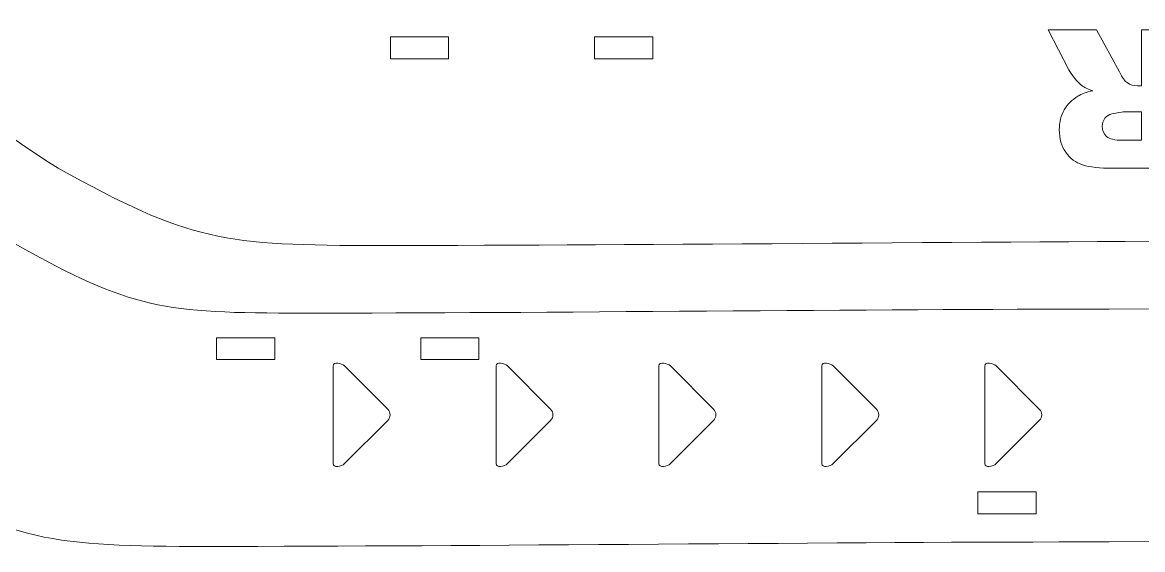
# Model space of a CAD drawing. Header units: millimetres. Extents: x -695 to 222, y -259 to 444.
# Drawn here: x -509 to -355.1, y -258.8 to -186.4 of the extents above; entities that cross this region are included whole.
import ezdxf

# ---------------------------------------------------------------- set-up
doc = ezdxf.new("R2010")
doc.units = ezdxf.units.MM
doc.header["$MEASUREMENT"] = 0
doc.layers.add('Camada 1', color=7, linetype='Continuous')

msp = doc.modelspace()

# ---------------------------------------------------------------- linework, layer by layer
at = {"layer": 'Camada 1', "color": 250, "lineweight": 20}
for points, knots in [([(-168.1532, -206.7775), (-168.1532, -206.7775), (-173.781, -197.0298), (-173.781, -197.0298), (-173.781, -197.0298), (-173.781, -197.0298), (-177.8976, -201.2842), (-177.8976, -201.2842), (-177.8976, -201.2842), (-177.8976, -201.2842), (-186.645, -186.038), (-186.645, -186.038), (-186.645, -186.038), (-186.645, -186.038), (-180.6945, -185.0553), (-180.6945, -185.0553), (-180.6945, -185.0553), (-180.6945, -185.0553), (-186.0386, -175.799), (-186.0386, -175.799), (-186.0386, -175.799), (-186.0386, -175.799), (-180.6945, -185.0553), (-180.6945, -185.0553), (-180.6945, -185.0553), (-180.6945, -185.0553), (-186.645, -186.038), (-186.645, -186.038), (-186.645, -186.038), (-186.645, -186.038), (-177.8976, -201.2842), (-177.8976, -201.2842), (-177.8976, -201.2842), (-177.8976, -201.2842), (-173.781, -197.0298), (-173.781, -197.0298), (-173.781, -197.0298), (-173.781, -197.0298), (-168.1532, -206.7775), (-168.1532, -206.7775), (-168.1532, -206.7775), (-168.1532, -206.7775), (-168.1534, -206.7776), (-168.1534, -206.7776), (-168.1534, -206.7776), (-168.1534, -206.7776), (-168.8332, -207.1871), (-168.8332, -207.1871), (-168.8332, -207.1871), (-187.9991, -217.4702), (-192.6435, -214.3594), (-213.3857, -215.7869), (-213.3857, -215.7869), (-213.3857, -215.7869), (-335.7947, -216.4142), (-335.7947, -216.4142), (-335.7947, -216.4142), (-371.615, -216.4144), (-423.8568, -217.0309), (-459.6766, -217.0313), (-459.6766, -217.0313), (-481.5903, -217.0313), (-485.9524, -216.4722), (-504.1308, -206.3937), (-504.1308, -206.3937), (-522.6191, -194.9366), (-522.2471, -189.3593), (-533.8546, -172.1098), (-533.8546, -172.1098), (-533.8546, -172.1098), (-595.6022, -66.414), (-595.6022, -66.414), (-595.6022, -66.414), (-613.5123, -35.3927), (-640.1675, 9.5415), (-658.0777, 40.5619), (-658.0777, 40.5619), (-668.8757, 59.2645), (-670.6806, 63.4776), (-671.0758, 83.486), (-671.0758, 83.486), (-671.0758, 83.486), (-671.0776, 83.5843), (-671.0776, 83.5843)], [0, 0, 0, 0, 0.04545455, 0.04545455, 0.04545455, 0.04545455, 0.09090909, 0.09090909, 0.09090909, 0.09090909, 0.13636364, 0.13636364, 0.13636364, 0.13636364, 0.18181818, 0.18181818, 0.18181818, 0.18181818, 0.22727273, 0.22727273, 0.22727273, 0.22727273, 0.27272727, 0.27272727, 0.27272727, 0.27272727, 0.31818182, 0.31818182, 0.31818182, 0.31818182, 0.36363636, 0.36363636, 0.36363636, 0.36363636, 0.40909091, 0.40909091, 0.40909091, 0.40909091, 0.45454545, 0.45454545, 0.45454545, 0.45454545, 0.5, 0.5, 0.5, 0.5, 0.54545455, 0.54545455, 0.54545455, 0.54545455, 0.59090909, 0.59090909, 0.59090909, 0.59090909, 0.63636364, 0.63636364, 0.63636364, 0.63636364, 0.68181818, 0.68181818, 0.68181818, 0.68181818, 0.72727273, 0.72727273, 0.72727273, 0.72727273, 0.77272727, 0.77272727, 0.77272727, 0.77272727, 0.81818182, 0.81818182, 0.81818182, 0.81818182, 0.86363636, 0.86363636, 0.86363636, 0.86363636, 0.90909091, 0.90909091, 0.90909091, 0.90909091, 1, 1, 1, 1]), ([(-450.4547, -191.3524), (-450.4547, -191.3524), (-458.4547, -191.3524), (-458.4547, -191.3524), (-458.4547, -191.3524), (-458.4547, -191.3524), (-458.4547, -188.3524), (-458.4547, -188.3524), (-458.4547, -188.3524), (-458.4547, -188.3524), (-450.4547, -188.3524), (-450.4547, -188.3524), (-450.4547, -188.3524), (-450.4547, -188.3524), (-450.4547, -191.3524), (-450.4547, -191.3524)], [0, 0, 0, 0, 0.2, 0.2, 0.2, 0.2, 0.4, 0.4, 0.4, 0.4, 0.6, 0.6, 0.6, 0.6, 1, 1, 1, 1]), ([(-422.3955, -191.3524), (-422.3955, -191.3524), (-430.3955, -191.3524), (-430.3955, -191.3524), (-430.3955, -191.3524), (-430.3955, -191.3524), (-430.3955, -188.3524), (-430.3955, -188.3524), (-430.3955, -188.3524), (-430.3955, -188.3524), (-422.3955, -188.3524), (-422.3955, -188.3524), (-422.3955, -188.3524), (-422.3955, -188.3524), (-422.3955, -191.3524), (-422.3955, -191.3524)], [0, 0, 0, 0, 0.2, 0.2, 0.2, 0.2, 0.4, 0.4, 0.4, 0.4, 0.6, 0.6, 0.6, 0.6, 1, 1, 1, 1])]:
    msp.add_open_spline(points, degree=3, knots=knots, dxfattribs=at)
at = {"layer": 'Camada 1', "color": 250, "lineweight": 9}
for points, knots in [([(-192.7146, -248.5511), (-211.8808, -258.8338), (-216.5248, -255.7231), (-237.2672, -257.1506), (-237.2672, -257.1506), (-237.2672, -257.1506), (-359.6761, -257.7777), (-359.6761, -257.7777), (-359.6761, -257.7777), (-395.4966, -257.7777), (-447.7383, -258.3947), (-483.5577, -258.3952), (-483.5577, -258.3952), (-505.4718, -258.3951), (-509.8345, -257.8361), (-528.0126, -247.7574), (-528.0126, -247.7574), (-546.5007, -236.3004), (-546.1288, -230.7228), (-557.7364, -213.4736), (-557.7364, -213.4736), (-557.7364, -213.4736), (-619.4839, -107.7779), (-619.4839, -107.7779), (-619.4839, -107.7779), (-637.3942, -76.7566), (-664.0489, -31.8223), (-681.9594, -0.8017), (-681.9594, -0.8017), (-692.7749, 17.9316), (-694.5677, 22.1287), (-694.959, 42.2223), (-694.959, 42.2223), (-694.959, 42.2223), (-683.7034, 42.2222), (-683.7034, 42.2222), (-683.7034, 42.2222), (-683.7034, 42.2222), (-685.3295, 47.9145), (-685.3295, 47.9145), (-685.3295, 47.9145), (-685.3295, 47.9145), (-667.7522, 47.8669), (-667.7522, 47.8669), (-667.7522, 47.8669), (-667.7522, 47.8669), (-669.8764, 42.2223), (-669.8764, 42.2223), (-669.8764, 42.2223), (-669.8764, 42.2223), (-659.1882, 42.2222), (-659.1882, 42.2222), (-659.1882, 42.2222), (-659.1882, 42.2222), (-669.8764, 42.2223), (-669.8764, 42.2223), (-669.8764, 42.2223), (-669.8764, 42.2223), (-667.7522, 47.8669), (-667.7522, 47.8669), (-667.7522, 47.8669), (-667.7522, 47.8669), (-685.3295, 47.9145), (-685.3295, 47.9145), (-685.3295, 47.9145), (-685.3295, 47.9145), (-683.7034, 42.2222), (-683.7034, 42.2222), (-683.7034, 42.2222), (-683.7034, 42.2222), (-694.959, 42.2223), (-694.959, 42.2223), (-694.959, 42.2223), (-694.959, 42.2223), (-694.959, 42.2225), (-694.959, 42.2225)], [0, 0, 0, 0, 0.05, 0.05, 0.05, 0.05, 0.1, 0.1, 0.1, 0.1, 0.15, 0.15, 0.15, 0.15, 0.2, 0.2, 0.2, 0.2, 0.25, 0.25, 0.25, 0.25, 0.3, 0.3, 0.3, 0.3, 0.35, 0.35, 0.35, 0.35, 0.4, 0.4, 0.4, 0.4, 0.45, 0.45, 0.45, 0.45, 0.5, 0.5, 0.5, 0.5, 0.55, 0.55, 0.55, 0.55, 0.6, 0.6, 0.6, 0.6, 0.65, 0.65, 0.65, 0.65, 0.7, 0.7, 0.7, 0.7, 0.75, 0.75, 0.75, 0.75, 0.8, 0.8, 0.8, 0.8, 0.85, 0.85, 0.85, 0.85, 0.9, 0.9, 0.9, 0.9, 1, 1, 1, 1]), ([(-659.189, 42.2652), (-659.189, 42.2652), (-659.1882, 42.2222), (-659.1882, 42.2222), (-659.1882, 42.2222), (-658.8385, 24.2724), (-657.2373, 20.5231), (-647.5755, 3.7885), (-647.5755, 3.7885), (-631.576, -23.9227), (-607.7649, -64.0629), (-591.7655, -91.7747), (-591.7655, -91.7747), (-591.7655, -91.7747), (-536.6058, -186.1938), (-536.6058, -186.1938), (-536.6058, -186.1938), (-526.2366, -201.6028), (-526.5689, -206.5854), (-510.0531, -216.82), (-510.0531, -216.82), (-493.8143, -225.8234), (-489.9173, -226.3228), (-470.3411, -226.3228), (-470.3411, -226.3228), (-438.3431, -226.3225), (-391.6749, -225.7713), (-359.6762, -225.7713), (-359.6762, -225.7713), (-359.6762, -225.7713), (-250.3267, -225.2112), (-250.3267, -225.2112), (-250.3267, -225.2112), (-231.7974, -223.9359), (-227.6488, -226.7148), (-210.5275, -217.5289), (-210.5275, -217.5289), (-210.3223, -217.4056), (-210.1208, -217.2841), (-209.92, -217.1629), (-209.92, -217.1629), (-209.92, -217.1629), (-204.576, -226.419), (-204.576, -226.419), (-204.576, -226.419), (-204.576, -226.419), (-210.5266, -227.4018), (-210.5266, -227.4018), (-210.5266, -227.4018), (-210.5266, -227.4018), (-201.779, -242.6479), (-201.779, -242.6479), (-201.779, -242.6479), (-201.779, -242.6479), (-197.6625, -238.3936), (-197.6625, -238.3936), (-197.6625, -238.3936), (-197.6625, -238.3936), (-192.0347, -248.1414), (-192.0347, -248.1414), (-192.0347, -248.1414), (-192.0347, -248.1414), (-197.6625, -238.3936), (-197.6625, -238.3936), (-197.6625, -238.3936), (-197.6625, -238.3936), (-201.779, -242.6479), (-201.779, -242.6479), (-201.779, -242.6479), (-201.779, -242.6479), (-210.5266, -227.4018), (-210.5266, -227.4018), (-210.5266, -227.4018), (-210.5266, -227.4018), (-204.576, -226.419), (-204.576, -226.419), (-204.576, -226.419), (-204.576, -226.419), (-209.92, -217.1629), (-209.92, -217.1629), (-209.92, -217.1629), (-209.92, -217.1629), (-209.8833, -217.1407), (-209.8833, -217.1407)], [0, 0, 0, 0, 0.04545455, 0.04545455, 0.04545455, 0.04545455, 0.09090909, 0.09090909, 0.09090909, 0.09090909, 0.13636364, 0.13636364, 0.13636364, 0.13636364, 0.18181818, 0.18181818, 0.18181818, 0.18181818, 0.22727273, 0.22727273, 0.22727273, 0.22727273, 0.27272727, 0.27272727, 0.27272727, 0.27272727, 0.31818182, 0.31818182, 0.31818182, 0.31818182, 0.36363636, 0.36363636, 0.36363636, 0.36363636, 0.40909091, 0.40909091, 0.40909091, 0.40909091, 0.45454545, 0.45454545, 0.45454545, 0.45454545, 0.5, 0.5, 0.5, 0.5, 0.54545455, 0.54545455, 0.54545455, 0.54545455, 0.59090909, 0.59090909, 0.59090909, 0.59090909, 0.63636364, 0.63636364, 0.63636364, 0.63636364, 0.68181818, 0.68181818, 0.68181818, 0.68181818, 0.72727273, 0.72727273, 0.72727273, 0.72727273, 0.77272727, 0.77272727, 0.77272727, 0.77272727, 0.81818182, 0.81818182, 0.81818182, 0.81818182, 0.86363636, 0.86363636, 0.86363636, 0.86363636, 0.90909091, 0.90909091, 0.90909091, 0.90909091, 1, 1, 1, 1]), ([(-349.327, -187.3662), (-349.327, -187.3662), (-349.327, -206.4145), (-349.327, -206.4145), (-349.327, -206.4145), (-349.327, -206.4145), (-359.1349, -206.4145), (-359.1349, -206.4145), (-359.1349, -206.4145), (-360.9528, -206.4145), (-362.345, -206.2593), (-363.3027, -205.9445), (-363.3027, -205.9445), (-364.265, -205.6341), (-365.0408, -205.0532), (-365.6306, -204.2108), (-365.6306, -204.2108), (-366.2203, -203.3638), (-366.513, -202.3308), (-366.513, -201.1158), (-366.513, -201.1158), (-366.513, -200.0607), (-366.2868, -199.1472), (-365.8345, -198.3801), (-365.8345, -198.3801), (-365.3867, -197.6086), (-364.7659, -196.9879), (-363.9723, -196.5091), (-363.9723, -196.5091), (-363.4713, -196.2075), (-362.7796, -195.9548), (-361.9061, -195.7553), (-361.9061, -195.7553), (-362.6067, -195.5203), (-363.1166, -195.2897), (-363.4358, -195.0547), (-363.4358, -195.0547), (-363.6486, -194.8995), (-363.9634, -194.5625), (-364.3757, -194.0526), (-364.3757, -194.0526), (-364.7837, -193.5427), (-365.0586, -193.148), (-365.196, -192.8687), (-365.196, -192.8687), (-365.196, -192.8687), (-368.056, -187.3662), (-368.056, -187.3662), (-368.056, -187.3662), (-368.056, -187.3662), (-361.405, -187.3662), (-361.405, -187.3662), (-361.405, -187.3662), (-361.405, -187.3662), (-358.2614, -193.1747), (-358.2614, -193.1747), (-358.2614, -193.1747), (-357.8623, -193.9284), (-357.5076, -194.4163), (-357.1973, -194.6423), (-357.1973, -194.6423), (-356.7716, -194.935), (-356.2883, -195.0812), (-355.7518, -195.0812), (-355.7518, -195.0812), (-355.7518, -195.0812), (-355.233, -195.0812), (-355.233, -195.0812), (-355.233, -195.0812), (-355.233, -195.0812), (-355.233, -187.3662), (-355.233, -187.3662), (-355.233, -187.3662), (-355.233, -187.3662), (-349.327, -187.3662), (-349.327, -187.3662)], [0, 0, 0, 0, 0.05, 0.05, 0.05, 0.05, 0.1, 0.1, 0.1, 0.1, 0.15, 0.15, 0.15, 0.15, 0.2, 0.2, 0.2, 0.2, 0.25, 0.25, 0.25, 0.25, 0.3, 0.3, 0.3, 0.3, 0.35, 0.35, 0.35, 0.35, 0.4, 0.4, 0.4, 0.4, 0.45, 0.45, 0.45, 0.45, 0.5, 0.5, 0.5, 0.5, 0.55, 0.55, 0.55, 0.55, 0.6, 0.6, 0.6, 0.6, 0.65, 0.65, 0.65, 0.65, 0.7, 0.7, 0.7, 0.7, 0.75, 0.75, 0.75, 0.75, 0.8, 0.8, 0.8, 0.8, 0.85, 0.85, 0.85, 0.85, 0.9, 0.9, 0.9, 0.9, 1, 1, 1, 1]), ([(-355.233, -198.6727), (-355.233, -198.6727), (-357.7205, -198.6727), (-357.7205, -198.6727), (-357.7205, -198.6727), (-357.9865, -198.6727), (-358.5097, -198.7615), (-359.2811, -198.9344), (-359.2811, -198.9344), (-359.6713, -199.0098), (-359.9906, -199.2093), (-360.2345, -199.5329), (-360.2345, -199.5329), (-360.4828, -199.8566), (-360.6069, -200.2247), (-360.6069, -200.6414), (-360.6069, -200.6414), (-360.6069, -201.2578), (-360.4118, -201.7322), (-360.0216, -202.0603), (-360.0216, -202.0603), (-359.6314, -202.3929), (-358.8999, -202.5569), (-357.8224, -202.5569), (-357.8224, -202.5569), (-357.8224, -202.5569), (-355.233, -202.5569), (-355.233, -202.5569), (-355.233, -202.5569), (-355.233, -202.5569), (-355.233, -198.6727), (-355.233, -198.6727)], [0, 0, 0, 0, 0.11111111, 0.11111111, 0.11111111, 0.11111111, 0.22222222, 0.22222222, 0.22222222, 0.22222222, 0.33333333, 0.33333333, 0.33333333, 0.33333333, 0.44444444, 0.44444444, 0.44444444, 0.44444444, 0.55555556, 0.55555556, 0.55555556, 0.55555556, 0.66666667, 0.66666667, 0.66666667, 0.66666667, 0.77777778, 0.77777778, 0.77777778, 0.77777778, 1, 1, 1, 1]), ([(-474.3365, -232.7163), (-474.3365, -232.7163), (-482.3365, -232.7163), (-482.3365, -232.7163), (-482.3365, -232.7163), (-482.3365, -232.7163), (-482.3365, -229.7163), (-482.3365, -229.7163), (-482.3365, -229.7163), (-482.3365, -229.7163), (-474.3365, -229.7163), (-474.3365, -229.7163), (-474.3365, -229.7163), (-474.3365, -229.7163), (-474.3365, -232.7163), (-474.3365, -232.7163)], [0, 0, 0, 0, 0.2, 0.2, 0.2, 0.2, 0.4, 0.4, 0.4, 0.4, 0.6, 0.6, 0.6, 0.6, 1, 1, 1, 1]), ([(-446.2773, -232.7163), (-446.2773, -232.7163), (-454.2773, -232.7163), (-454.2773, -232.7163), (-454.2773, -232.7163), (-454.2773, -232.7163), (-454.2773, -229.7163), (-454.2773, -229.7163), (-454.2773, -229.7163), (-454.2773, -229.7163), (-446.2773, -229.7163), (-446.2773, -229.7163), (-446.2773, -229.7163), (-446.2773, -229.7163), (-446.2773, -232.7163), (-446.2773, -232.7163)], [0, 0, 0, 0, 0.2, 0.2, 0.2, 0.2, 0.4, 0.4, 0.4, 0.4, 0.6, 0.6, 0.6, 0.6, 1, 1, 1, 1]), ([(-464.7491, -233.5915), (-464.7491, -233.5915), (-458.8222, -239.5184), (-458.8222, -239.5184), (-458.8222, -239.5184), (-458.3897, -239.9509), (-458.3897, -240.6586), (-458.8222, -241.0911), (-458.8222, -241.0911), (-458.8222, -241.0911), (-464.7491, -247.018), (-464.7491, -247.018), (-464.7491, -247.018), (-465.1817, -247.4505), (-466.3218, -247.6297), (-466.3218, -247.018), (-466.3218, -247.018), (-466.3218, -247.018), (-466.3218, -233.5915), (-466.3218, -233.5915), (-466.3218, -233.5915), (-466.3218, -232.9798), (-465.1816, -233.159), (-464.7491, -233.5915)], [0, 0, 0, 0, 0.14285714, 0.14285714, 0.14285714, 0.14285714, 0.28571429, 0.28571429, 0.28571429, 0.28571429, 0.42857143, 0.42857143, 0.42857143, 0.42857143, 0.57142857, 0.57142857, 0.57142857, 0.57142857, 0.71428571, 0.71428571, 0.71428571, 0.71428571, 1, 1, 1, 1]), ([(-442.3589, -233.5914), (-442.3589, -233.5914), (-436.4319, -239.5185), (-436.4319, -239.5185), (-436.4319, -239.5185), (-435.9994, -239.951), (-435.9994, -240.6586), (-436.4319, -241.0911), (-436.4319, -241.0911), (-436.4319, -241.0911), (-442.3589, -247.018), (-442.3589, -247.018), (-442.3589, -247.018), (-442.7914, -247.4505), (-443.9316, -247.6296), (-443.9316, -247.018), (-443.9316, -247.018), (-443.9316, -247.018), (-443.9316, -233.5915), (-443.9316, -233.5915), (-443.9316, -233.5915), (-443.9316, -232.9798), (-442.7914, -233.1589), (-442.3589, -233.5914)], [0, 0, 0, 0, 0.14285714, 0.14285714, 0.14285714, 0.14285714, 0.28571429, 0.28571429, 0.28571429, 0.28571429, 0.42857143, 0.42857143, 0.42857143, 0.42857143, 0.57142857, 0.57142857, 0.57142857, 0.57142857, 0.71428571, 0.71428571, 0.71428571, 0.71428571, 1, 1, 1, 1]), ([(-419.9687, -233.5914), (-419.9687, -233.5914), (-414.0417, -239.5184), (-414.0417, -239.5184), (-414.0417, -239.5184), (-413.6092, -239.9509), (-413.6092, -240.6586), (-414.0417, -241.0911), (-414.0417, -241.0911), (-414.0417, -241.0911), (-419.9687, -247.0181), (-419.9687, -247.0181), (-419.9687, -247.0181), (-420.4012, -247.4506), (-421.5414, -247.6296), (-421.5413, -247.018), (-421.5413, -247.018), (-421.5413, -247.018), (-421.5412, -233.5914), (-421.5412, -233.5914), (-421.5412, -233.5914), (-421.5412, -232.9798), (-420.4012, -233.1589), (-419.9687, -233.5914)], [0, 0, 0, 0, 0.14285714, 0.14285714, 0.14285714, 0.14285714, 0.28571429, 0.28571429, 0.28571429, 0.28571429, 0.42857143, 0.42857143, 0.42857143, 0.42857143, 0.57142857, 0.57142857, 0.57142857, 0.57142857, 0.71428571, 0.71428571, 0.71428571, 0.71428571, 1, 1, 1, 1]), ([(-397.5784, -233.5915), (-397.5784, -233.5915), (-391.6515, -239.5184), (-391.6515, -239.5184), (-391.6515, -239.5184), (-391.219, -239.9509), (-391.2189, -240.6586), (-391.6514, -241.0911), (-391.6514, -241.0911), (-391.6514, -241.0911), (-397.5783, -247.018), (-397.5783, -247.018), (-397.5783, -247.018), (-398.0109, -247.4505), (-399.1511, -247.6297), (-399.151, -247.0181), (-399.151, -247.0181), (-399.151, -247.0181), (-399.151, -233.5915), (-399.151, -233.5915), (-399.151, -233.5915), (-399.151, -232.9798), (-398.0109, -233.159), (-397.5784, -233.5915)], [0, 0, 0, 0, 0.14285714, 0.14285714, 0.14285714, 0.14285714, 0.28571429, 0.28571429, 0.28571429, 0.28571429, 0.42857143, 0.42857143, 0.42857143, 0.42857143, 0.57142857, 0.57142857, 0.57142857, 0.57142857, 0.71428571, 0.71428571, 0.71428571, 0.71428571, 1, 1, 1, 1]), ([(-375.1881, -233.5915), (-375.1881, -233.5915), (-369.2612, -239.5185), (-369.2612, -239.5185), (-369.2612, -239.5185), (-368.8287, -239.951), (-368.8287, -240.6586), (-369.2611, -241.0911), (-369.2611, -241.0911), (-369.2611, -241.0911), (-375.1881, -247.018), (-375.1881, -247.018), (-375.1881, -247.018), (-375.6206, -247.4505), (-376.7608, -247.6296), (-376.7608, -247.018), (-376.7608, -247.018), (-376.7608, -247.018), (-376.7608, -233.5915), (-376.7608, -233.5915), (-376.7608, -233.5915), (-376.7608, -232.9798), (-375.6206, -233.1589), (-375.1881, -233.5915)], [0, 0, 0, 0, 0.14285714, 0.14285714, 0.14285714, 0.14285714, 0.28571429, 0.28571429, 0.28571429, 0.28571429, 0.42857143, 0.42857143, 0.42857143, 0.42857143, 0.57142857, 0.57142857, 0.57142857, 0.57142857, 0.71428571, 0.71428571, 0.71428571, 0.71428571, 1, 1, 1, 1]), ([(-369.7058, -253.907), (-369.7058, -253.907), (-377.7058, -253.907), (-377.7058, -253.907), (-377.7058, -253.907), (-377.7058, -253.907), (-377.7058, -250.9071), (-377.7058, -250.9071), (-377.7058, -250.9071), (-377.7058, -250.9071), (-369.7058, -250.9071), (-369.7058, -250.9071), (-369.7058, -250.9071), (-369.7058, -250.9071), (-369.7058, -253.907), (-369.7058, -253.907)], [0, 0, 0, 0, 0.2, 0.2, 0.2, 0.2, 0.4, 0.4, 0.4, 0.4, 0.6, 0.6, 0.6, 0.6, 1, 1, 1, 1])]:
    msp.add_open_spline(points, degree=3, knots=knots, dxfattribs=at)

doc.saveas('drawing.dxf')
